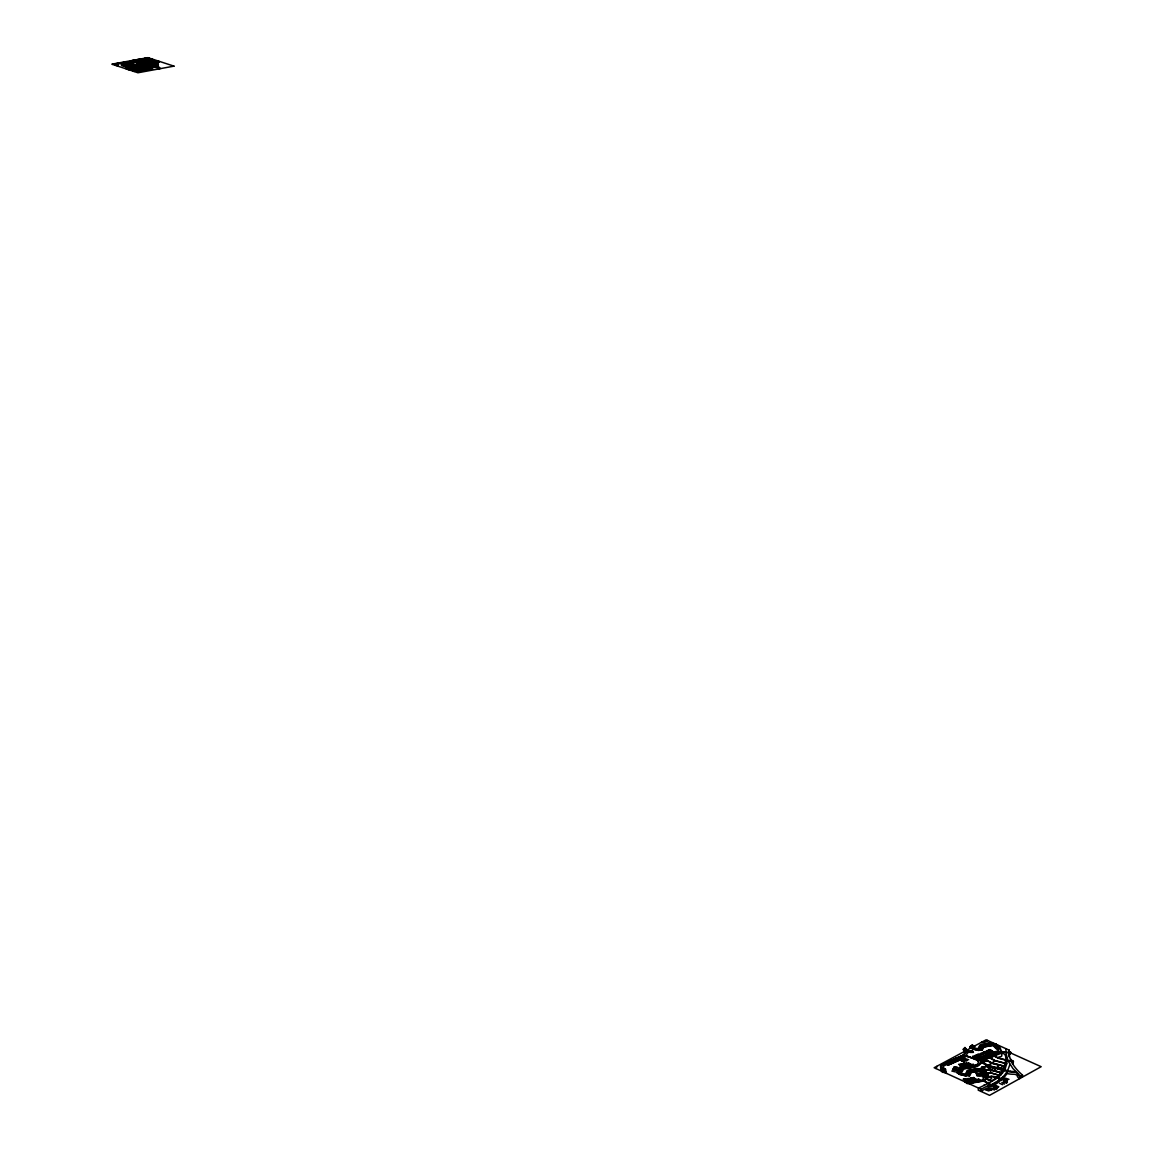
<?xml version="1.0" encoding="UTF-8"?>
<svg xmlns="http://www.w3.org/2000/svg" width="1153" height="1153" viewBox="0 0 1153 1153"><rect width="100%" height="100%" fill="white"/><g stroke="black" fill="none" stroke-linecap="round" stroke-linejoin="round"><path stroke-width="1.5" d="M127.796 69.425L135.622 69.18A6.241 1.585 4.4 0 0 139.484 68.041C139.441 63.329 130.318 66.297 128.113 66.845L126.037 66.456L128.473 65.26M139.859 68.07C141.502 65.937 136.76 65.851 139.672 65.332M140.435 68.113L140.45 66.586A5.102 1.297 4.4 0 0 139.974 65.952L139.326 65.519M137.697 67.941L137.726 66.096L136.587 66.009M1007.001 1060.486L1006.728 1063.743M134.526 67.537L134.555 66.759L136.573 66.917L136.558 67.696L134.541 67.407M992.747 1084.699L988.755 1085.967L989.562 1085.838M967.194 1053.02L966.473 1055.471M1011.138 1053.265L1010.475 1052.098M1013.127 1062.749L1013.473 1061.567L1012.665 1063.844M973.06 1047.832L973.954 1046.347L986.161 1039.804L1009.178 1050.138C1008.241 1060.27 1015.389 1068.917 1022.567 1075.158L1022.25 1077.205M1013.112 1061.827L1012.55 1062.936M943.255 1067.087L943.24 1067.664M970.898 1082.653L969.37 1081.226L970.264 1081.557M940.502 1066.611L941.453 1071.079L940.56 1067.736M958.402 1073.789L958.345 1072.953L958.676 1074.034M978.292 1058.757L980.454 1059.938M994.376 1070.661L995.587 1067.981L1003.038 1070.315A90.467 40.917 9.6 0 1 996.61 1077.464A93.508 42.272 9.5 0 0 999.017 1075.331L990.326 1072.708L986.492 1073.486L987.862 1077.133A13.202 6.01 10.1 0 1 987.271 1079.568L991.349 1081.038A90.467 40.917 9.6 0 0 996.293 1077.724L1001.597 1072.189M981.102 1063.383L980.554 1060.659L998.873 1053.41L1001.121 1050.931M991.076 1053.828L991.205 1053.784M995.673 1053.943L993.526 1052.703L995.529 1051.853L994.88 1052.3M992.747 1084.598L993.093 1083.806M968.707 1067.347L967.67 1065.718M1004.825 1066.496C1005.704 1062.619 1008.082 1051.767 1000.573 1053.309A13.014 5.837 10.1 0 1 999.075 1054.087L981.722 1060.976L985.354 1059.766M977.052 1064.478L978.349 1062.893L978.191 1059.693M984.071 1076.83L983.682 1078.545M1001.107 1050.945C999.737 1041.447 986.247 1042.096 979.935 1045.122L977.859 1048.826L973.867 1047.818L975.034 1045.771M977.73 1060.284C976.807 1060.904 964.023 1052.992 963.793 1057.56M982.025 1049.014L980.828 1046.895L978.638 1049.244L980.828 1046.895M971.028 1065.113L971.921 1066.756M969.543 1081.255L969.702 1081.154M977.283 1070.575L976.995 1069.508L975.467 1069.782C976.014 1072.16 974.804 1068.99 976.879 1069.624L976.764 1070.258C980.136 1069.71 975.87 1071.872 975.568 1069.883L976.879 1069.624M950.086 1062.735L951.542 1062.691L951.023 1061.639L949.827 1062.85L950.821 1062.417M957.35 1059.794L957.206 1059.059M974.098 1071.497L973.766 1070.085L972.123 1071.195L973.651 1070.215M973.103 1081.053L974.544 1080.361M985.541 1044.949L985.613 1045.67L986.925 1044.647M943.961 1069.653L943.99 1068.86L944.912 1070.604L944.566 1069.162M944.494 1070.733L944.653 1071.31M944.566 1071.915L944.552 1070.921M963.202 1056.292L961.933 1057.618L963.202 1056.292L963.634 1057.301M981.289 1057.906L982.86 1056.84M960.579 1058.123L960.132 1058.901M962.034 1057.474L962.611 1056.652M963.086 1056.451L962.524 1057.272M965.522 1048.524C967.309 1050.397 960.824 1048.509 964.067 1050.34M965.637 1049.504L965.609 1048.697L965.724 1049.691M966.733 1050.268L967.18 1051.81M964.96 1051.867L967.598 1051.911L966.891 1051.132M968.376 1073.847L968.837 1075.144L966.142 1074.466M968.275 1074.452L968.65 1073.486M972.282 1047.14L972.786 1045.713L972.238 1047.299L972.815 1045.872L973.291 1046.593M969.471 1071.858L969.111 1072.967L969.529 1071.685L970.048 1072.578M980.684 1049.244L980.958 1048.308M981.016 1049.071L981.217 1047.933L980.872 1048.913M981.852 1046.708L981.765 1046.866M991.479 1053.611L992.387 1053.208M994.174 1053.035L993.612 1052.833M988.64 1065.776L1003.427 1069.638L1005.848 1060.198A90.467 40.917 9.6 0 1 1005.603 1063.441L1005.43 1064.32M944.019 1069.854L944.048 1069.047M944.062 1070.042L943.947 1068.485L945.417 1072.492L945.071 1071.036L942.39 1071.051L943.918 1069.494C949.193 1072.823 936.265 1069.206 945.258 1071.065L941.972 1070.488M944.61 1071.123L944.451 1070.517M952.508 1061.639L953.459 1060.573L953.978 1061.625L951.816 1060.63M976.231 1080.375L977.816 1080.26M994.607 1044.993L988.597 1044.949M941.569 1068.831C952.436 1068.932 937.086 1070.791 943.413 1067.62L944.725 1070.157L943.976 1068.6L943.903 1069.465M952.292 1061.769L953.401 1061.322M955.059 1059.982L955.26 1061.149L954.814 1060.083L955.895 1059.492L956.341 1060.501M955.707 1060.27L954.814 1060.068L955.188 1061.019M958.72 1059.405L958.33 1058.425L957.249 1059.016L957.711 1059.982M957.984 1058.685L957.739 1059.924L957.192 1058.93L958.244 1058.555M959.599 1058.555L960.766 1057.359L960.91 1058.223M959.296 1068.99L960.29 1069.134L960.838 1067.62L960.708 1068.456M965.623 1048.826L966.834 1051.896L965.825 1049.071M973.218 1070.906L972.368 1070.964M972.123 1071.195L973.636 1070.229M975.784 1070.431L976.548 1069.71M990.542 1045.281L990.211 1043.969L988.784 1045.108M942.16 1070.402L943.774 1068.946L943.413 1067.62M945.676 1072.621L942.491 1072.247M943.226 1067.764L943.428 1066.539M944.278 1070.834L942.664 1072.276L941.396 1066.064L948.501 1061.769L949.366 1063.743L947.636 1064.507L946.772 1062.533L948.501 1061.769M943.601 1069.105L943.298 1067.966M944.062 1070.2L943.947 1068.644M948.184 1065.055L964.816 1057.733L948.17 1065.156L945.157 1063.513L947.161 1062.619M944.739 1069.292L945.791 1073.068M944.725 1070.806L944.566 1072.088L944.336 1071.195M945.374 1072.146L942.621 1071.944M946.743 1064.435L943.976 1065.905M946.555 1073.429L945.431 1069.249M947.636 1064.882L964.268 1057.56M947.925 1064.378L945.777 1063.282M947.968 1064.219L947.982 1063.095M948.458 1063.556L948.573 1062.72L947.305 1064.06L948.602 1062.879L947.478 1063.297L947.867 1064.248L947.449 1063.383M954.972 1061.279L956.687 1060.529L955.823 1058.555L954.107 1059.304L954.987 1061.553L952.075 1060.342L950.043 1061.351L959.382 1057.142L961.861 1058.526L959.382 1057.142M950.36 1061.38L953.387 1059.621L954.252 1061.596L952.522 1062.36L950.389 1061.264L953.387 1059.621M950.375 1063.311L948.227 1062.216M952.09 1060.63L954.569 1061.625M952.464 1061.942L952.623 1061.048M952.81 1062.23L950.663 1061.135M958.849 1071.699L957.509 1072.636L958.979 1070.906L958.474 1071.8M968.39 1074.927L968.88 1073.847M973.608 1046.924L972.426 1044.805L970.221 1047.14L972.426 1044.805M981.924 1047.472L982.659 1047.169M951.816 1071.022L955.405 1071.915M953.344 1061.409L953.459 1060.573M952.594 1069.667L956.183 1070.46M953.473 1068.125L957.048 1069.018M957.408 1060.212L959.123 1059.448L958.258 1057.474L956.543 1058.238C960.348 1062.576 951.441 1058.569 956.947 1058.209L959.44 1059.477M954.021 1067.159L957.826 1067.577L954.252 1066.669M955.246 1059.232L956.543 1058.238M955.779 1060.328L955.895 1059.492M956.673 1060.645L954.252 1059.564M956.947 1058.209L958.258 1057.474M957.004 1060.544L954.511 1059.276L952.508 1060.155L955.001 1061.437M957.192 1058.93L957.062 1059.766L958.186 1059.218M957.35 1058.137L959.858 1059.405L958.979 1057.157L960.694 1056.407L961.559 1058.382L959.844 1059.131L957.682 1058.166M958.215 1059.261L958.33 1058.425M957.221 1072.78L960.377 1073.342M959.109 1059.578L956.687 1058.483M957.437 1072.276L960.319 1072.996M958.59 1064.363L961.415 1066.021L959.354 1064.219M959.786 1057.07L961.804 1056.062L964.802 1057.834M963.13 1055.341L960.103 1057.099L963.13 1055.341L963.778 1057.632M958.172 1071.468L959.743 1070.258L960.853 1072.146M958.374 1070.618L961.256 1071.353M958.417 1072.521L958.82 1071.627M960.766 1057.359L959.498 1058.685L959.627 1057.863L960.06 1058.872M961.588 1066.972L959.368 1069.35L961.588 1066.972L962.697 1068.86M959.858 1069.451L958.734 1070.604M959.93 1068.255L963 1068.701M960.492 1064.017L963.303 1065.675L961.256 1063.888M960.982 1060.443L964.398 1061.754L961.559 1060.183M961.271 1058.512L959.123 1057.416M959.786 1070.099L959.916 1069.263L959.483 1070.56M960.276 1069.235L960.78 1067.721L960.42 1068.442M960.651 1066.15L961.429 1065.92M965.58 1075.835L959.57 1074.351L965.883 1075.864M963.375 1049.028L964.931 1047.515L966.07 1049.071M961.415 1056.09L962.279 1058.339L959.8 1056.941M962.395 1059.91L965.839 1061.019M960.132 1056.97L962.553 1057.935L962.049 1056.782M963.749 1055.326C968.261 1052.516 961.17 1051.637 966.603 1050.686L967.698 1052.257L965.508 1048.336L965.839 1050.037L966.041 1048.956M960.766 1072.218L958.186 1070.906L961.314 1071.699L957.999 1071.324M962.38 1063.686L965.205 1065.343L963.144 1063.542M961.775 1070.503L960.608 1068.139M962.553 1065.819L963.317 1065.574M963.836 1059.175L967.252 1060.486L964.412 1058.93M963.202 1066.77L965.018 1068.255L964.542 1065.92L965.911 1066.035M963.822 1061.999L961.112 1060.457M965.724 1049.691L965.767 1048.769M964.542 1065.92L963.533 1066.842L966.819 1065.516L967.367 1067.707M965.911 1049.936L964.384 1050.772L967.151 1050.931M963.922 1066.64L965.897 1066.741M964.283 1063.34L967.108 1064.896L966.358 1065.041M966.401 1049.316L967.958 1052.473M965.248 1058.656L968.707 1059.751M965.738 1056.047L977.975 1059.866L966.142 1055.716M964.441 1065.473L965.22 1065.242M964.917 1066.237L965.147 1066.784M967.136 1051.032L964.081 1050.772M966.171 1063.008L968.981 1064.666M963.937 1079.107L963.159 1079.237L965.969 1080.736L963.951 1079.006M966.69 1060.746L963.966 1059.189M989.101 1085.348L987.199 1086.14A80.696 37.112 10.7 0 0 981.232 1089.311L934.161 1067.736L967.338 1049.907L968.621 1052.487L967.338 1049.907L973.55 1046.564L972.887 1047.803M964.672 1081.73L977.585 1079.943M972.57 1050.887L969.342 1051.233M969.673 1051.983L973.218 1051.94M981.088 1081.197L967.122 1083.517L965.349 1082.004L968.088 1081.298L966.07 1081.759L966.978 1082.105M968.707 1075.461L969.385 1074.164L968.246 1072.391L966.027 1074.783L966.69 1073.054L969.644 1074.25L966.502 1073.457M967.223 1066.006L969.111 1066.165L969.241 1065.329M967.684 1067.779L965.047 1068.125M968.232 1064.795L968.996 1064.565M969.904 1052.43L973.449 1052.386M965.681 1082.076L968.996 1080.779L969.543 1082.869L967.655 1081.528M968.679 1065.689L970.581 1067.116L970.033 1064.94L967.756 1065.343L968.246 1067.664L966.445 1066.064M968.707 1066.136L968.794 1065.531M967.367 1075.749L966.445 1075.965M968.261 1067.548L970.898 1067.188L969.096 1066.035M966.632 1082.148L968.203 1081.183L969.154 1082.941M972.57 1047.284L971.402 1048.394M967.108 1080.649L965.119 1078.819L967.771 1080.39M968.563 1073.486L968.102 1074.783L968.606 1073.328M969.644 1065.603L971.475 1067.087L970.985 1064.767L973.247 1064.363L973.795 1066.539L972.238 1065.271M967.122 1083.517L966.675 1081.168M970.12 1064.464L968.059 1062.662L970.884 1064.32M969.673 1073.371L969.529 1071.685L968.967 1073.299L969.759 1073.486L969.197 1072.362M972.512 1048.985L978.349 1050.412L971.993 1048.711M972.988 1046.52L972.815 1045.843M968.866 1075.706L970.812 1072.131L979.877 1070.604M972.613 1050.945L969.327 1051.334M973.002 1047.486L970.35 1046.823M966.589 1073.688L969.385 1074.164M969.558 1071.8L969.082 1073.155M968.981 1078.185L971.648 1079.756M970.941 1065.026L970.466 1065.458M973.809 1046.506L970.711 1045.742L969.947 1047.183L982.111 1050.325L980.338 1049.879M971.388 1080.75L969.961 1080.62C972.584 1085.477 965.292 1079.626 971.388 1080.75L971.359 1081.341M971.907 1064.81L959.656 1067.116L956.558 1072.506L969.558 1075.778M970.293 1070.416L972.123 1071.901L971.633 1069.566L970.61 1070.488L973.766 1070.085L973.636 1070.921M968.664 1081.341C973.118 1084.469 967.165 1081.716 969.961 1080.62M969.053 1080.332L969.832 1080.202L967.05 1078.502L969.846 1080.102M970.192 1072.722L969.169 1070.748L966.949 1073.126L969.169 1070.748M989.663 1044.762L991.782 1044.647M972.887 1056.364L976.26 1057.517M969.86 1082.955L968.088 1081.428M973.708 1079.453L970.898 1077.969L973.708 1079.453L971.662 1077.796M972.945 1065.66L976.476 1064.781M974.386 1055.773L977.744 1057.027L974.991 1055.427M971.95 1080.909L974.53 1080.808M972.325 1065.012L974.126 1066.611L972.253 1065.156L973.247 1064.363M979.257 1056.335L976.49 1054.851M972.844 1077.637L975.654 1079.136L972.844 1077.637L974.876 1079.266M973.838 1069.912L974.861 1068.99L975.352 1071.324L973.521 1069.84L975.409 1071.18L978.018 1070.719L975.352 1070.618M972.93 1079.684L970.912 1077.853M975.063 1065.271L975.813 1065.055M974.458 1071.353L973.91 1069.162M974.775 1071.425L972.138 1071.786M977.398 1054.491L980.742 1055.845L977.975 1054.361M978.364 1049.273L980.54 1045.382C982.817 1042.298 986.954 1049.057 984.921 1044.013L987.17 1043.609L987.717 1045.771L986.175 1044.402L987.17 1043.609M975.553 1070.676L975.467 1069.782M980.612 1058.065L981.88 1057.07L982.702 1059.333L980.309 1057.906L978.075 1058.944L979.329 1058.079L980.165 1060.342L977.225 1058.742L994.535 1051.94L997.489 1053.395M979.099 1047.962L982.356 1048.452M985.743 1076.297L983.019 1076.153L983.884 1075.461L982.889 1076.7L980.468 1070.287L980.828 1071.353C988.251 1071.872 978.421 1067.736 976.187 1069.235M977.73 1059.131L995.443 1051.983L994.217 1053.15L994.333 1052.329M979.589 1050.369L980.309 1049.85M981.102 1046.42L979.531 1047.63L981.736 1045.295L982.846 1047.039L982.183 1048.293L981.102 1046.42L981.736 1045.295M976 1073.068L979.546 1073.299M977.888 1061.091L978.176 1061.481M978.883 1053.9L982.241 1055.154M976.951 1079.857L977.946 1079.684L971.359 1081.01L973.132 1082.523L971.388 1080.88L972.296 1080.231L972.829 1082.321L970.509 1082.71M976.159 1073.616L979.791 1073.702M978.378 1058.829L979.964 1058.108M978.638 1056.667L975.899 1055.081M976.865 1070.344L977.009 1069.681M976.591 1074.726L980.223 1074.812L976.533 1074.236M979.113 1058.324L978.983 1059.146L980.18 1058.685M980.771 1048.567L980.641 1049.403L981.044 1048.596M976.836 1075.403L980.482 1075.49M982.27 1059.391C980.497 1057.315 977.686 1059.737 981.131 1057.373L981.938 1059.477L979.589 1058.252L979.099 1059.016M976.389 1080.505L977.485 1081.557M977.009 1075.85L980.641 1076.037M977.686 1070.777L977.139 1068.586L967.367 1070.546L965.234 1074.365L961.198 1073.328L963.721 1068.86L977.456 1066.309L981.102 1063.369M983.74 1054.577L980.511 1053.338M981.059 1048.639L981.189 1047.818L981.275 1049.446M976.447 1081.86L974.674 1080.347L975.582 1079.698L976.13 1081.773L973.795 1082.163L972.282 1080.865L975.582 1079.698M981.434 1049.489L983.35 1046.665L992.704 1045.007M982.587 1047.083L982.082 1046.218L982.241 1047.861M977.095 1081.615L979.401 1081.355L978.868 1079.15L976.548 1079.539L977.009 1081.889L975.251 1080.246M977.557 1079.698L979.733 1081.312M982.37 1048.322L979.113 1047.832M982.313 1047.991L979.661 1047.328M981.866 1052.732L985.224 1053.986M983.12 1047.01L981.996 1046.852L982.846 1047.039M978.407 1070.229L981.707 1071.036M981.534 1058.151L982.673 1057.604M984.201 1058.468L981.88 1057.921L982.241 1057.2M980.021 1070.964L971.417 1072.521L969.543 1075.879M983.913 1044.921L984.921 1044.013M981.967 1057.315L981.635 1058.007L982.788 1056.955M983.956 1046.938L993.021 1045.339L983.956 1046.938L982.111 1050.325M983.365 1052.141L986.709 1053.496L983.956 1051.911M980.828 1071.353L984.013 1071.411M983.149 1057.056L985.238 1058.05L987.04 1057.344L986.219 1055.37M979.92 1080.332C982.5 1079.77 975.928 1081.053 979.935 1080.231M981.217 1071.468L982.702 1069.883L986.089 1076.758L982.212 1076.657L979.459 1070.186M981.304 1072.348L984.273 1072.506M987.112 1045.411L987.026 1044.532L985.411 1045.612L987.357 1045.901M981.462 1072.679C985.484 1071.411 985.685 1077.378 983.437 1071.771L981.866 1073.14L982.356 1074.596L982.875 1072.564C981.03 1074.495 984.129 1072.694 982.932 1073.746M981.592 1073.011L982.543 1073.184M983.84 1071.382C986.089 1073.645 980.771 1073.443 981.131 1071.252M984.057 1057.027L984.417 1056.076L985.253 1058.324L982.846 1056.897M984.849 1051.565L987.602 1053.15M981.88 1071.123L982.27 1072.232M982.125 1071.656L982.14 1070.676M982.025 1074.236L983.206 1073.457M987.804 1057.215L984.748 1056.292L987.357 1057.387M981.952 1079.784L983.379 1078.79M982.313 1075.028L985.484 1075.201M985.397 1055.845L984.95 1056.71L985.325 1055.961M984.172 1073.674L985.815 1076.643L984.172 1073.674L982.572 1075.158L985.397 1075.403M982.875 1072.564L982.803 1073.875M986.91 1045.353L988.107 1043.451L990.341 1043.047L990.888 1045.209M982.687 1075.259L983.595 1074.466L983.812 1076.023M982.774 1074.178L982.947 1072.939M985.714 1055.932L987.472 1055.081L989.894 1056.379M986.334 1051.075L989.678 1052.329L986.939 1050.743M981.232 1089.311L980.915 1091.372A80.681 37.141 10.7 0 1 986.882 1088.216L990.744 1086.674M983.595 1074.466L983.74 1075.835M983.682 1074.827L983.206 1076.052M983.826 1076.196L983.941 1075.36M987.213 1055.254L988.755 1054.375L989.577 1056.35L987.227 1055.817M988.424 1050.167L991.176 1051.752L988.438 1050.224M988.107 1043.451L988.582 1045.742L986.219 1044.387M988.712 1044.229L988.582 1045.05L990.225 1044.128L988.712 1044.229L989 1045.267M986.507 1073.371L984.806 1070.085A9.354 4.252 10.1 0 0 984.258 1069.58C976.115 1061.423 991.854 1075.994 987.761 1076.758M985.368 1070.791L989.26 1069.537L1001.352 1072.737M987.487 1055.716L987.876 1054.966L985.93 1055.687M989.332 1043.969L991.191 1045.382L988.611 1045.627M987.804 1055.672L987.934 1054.851M985.714 1071.497L985.195 1070.243M984.965 1056.234L986.968 1055.067L987.79 1057.33L985.368 1056.018M989.303 1049.907L992.661 1051.161L989.908 1049.576M990.081 1044.791L990.341 1044.546M986.089 1076.758L982.932 1076.47M990.73 1054.606L989.75 1054.246L992.863 1055.326L992.027 1053.078L989.865 1054.318L992.416 1055.514M987.833 1050.397L990.586 1051.882M990.47 1053.842L991.811 1055.471M990.326 1056.335L989.505 1054.073L988.251 1054.937L990.297 1056.177L987.919 1054.909M992.07 1044.532L996.163 1048.74L999.622 1048.322L1000.473 1050.282L999.824 1052.055L980.108 1060.356C982.226 1067.433 968.217 1068.399 963.115 1068.586L960.363 1073.472L959.109 1069.71L960.665 1068.615M985.426 1089.859L989.029 1090.983M989.231 1069.782L987.862 1066.078L981.924 1067.087L980.468 1068.961L967.367 1070.546M996.567 1045.209L992.978 1044.604L996.783 1048.581L999.622 1048.322L994.708 1044.085M986.896 1089.282L990.513 1090.291M992.084 1055.471L991.292 1053.366M993.612 1045.137L996.336 1045.122M958.561 1072.204L958.748 1071.411L957.754 1072.175M960.319 1069.076L960.507 1068.298L958.46 1070.863M1001.453 1072.607L989.173 1069.307L984.806 1070.085M987.559 1086.011L988.265 1085.91M987.429 1088.893L990.485 1090.392M990.6 1067.289L989.505 1068.154M992.848 1053.568L995.414 1054.217L992.964 1053.035M990.874 1067.174L988.582 1066.15M994.261 1045.108L994.967 1044.546L995.659 1046.232L994.967 1044.546M990.413 1072.953C979.69 1074.063 995.313 1075.072 989.26 1069.537M995.716 1045.555L994.996 1044.704L995.716 1045.454L994.953 1046.29L997.388 1046.074M994.535 1051.94L997.143 1053.482L996.351 1051.377L977.211 1058.843M989.807 1085.607L990.586 1085.737M994.621 1054.476L993.814 1052.372L992.358 1053.294M995.37 1052.559L996.351 1051.377M996.769 1048.697L998.339 1046.809L997.1 1045.526L995.673 1047.054L998.109 1046.823M995.875 1047.27L998.311 1047.039M995.471 1051.954L994.563 1052.92M990.6 1085.636L992.791 1085.521M996.711 1046.376L997.403 1048.063L996.711 1046.376L995.976 1047.155M996.841 1047.342L996.754 1046.564L996.797 1048.019L996.754 1046.564L997.46 1047.284L996.696 1048.12L999.132 1047.904M1005.589 1063.513L994.938 1060.746L989.433 1057.777C970.567 1060.313 991.782 1066.972 996.999 1067.577L1001.467 1068.255L1002.735 1065.905M996.206 1052.559L998.296 1050.787L997.792 1048.495M997.014 1047.529L997.287 1047.111M991.133 1088.591L994.232 1089.902M997.878 1046.506L995.039 1046.765L996.596 1044.978L995.356 1043.696L993.929 1045.223L995.154 1046.506L997.59 1046.29L996.596 1044.978M991.666 1088.201L994.751 1089.614M991.566 1090.104L988.496 1088.591L991.969 1089.7M997.561 1051.781L998.123 1051.147M992.964 1085.405L993.223 1084.757M995.284 1068.745L995.587 1067.981M993.093 1085.348L993.281 1084.396M989.101 1085.362C993.929 1084.224 997.821 1080.952 1002.519 1077.32M993.036 1088.158L996.639 1089.282L993.569 1087.769M999.32 1048.236L997.1 1045.526M993.857 1087.221L997.46 1088.346L994.39 1086.832M996.999 1067.577L998.786 1067.101L998.282 1066.482M997.316 1067.779L1001.409 1068.615M994.967 1085.895L998.037 1087.308L994.981 1085.795M997.576 1067.649L998.786 1064.882M995.731 1085.477L998.829 1086.775M998.599 1080.635L1000.357 1079.756M998.858 1080.419L999.478 1080.073M1001.438 1068.283L1001.208 1068.687M999.521 1083.287L1002.591 1084.699M999.853 1080.246L1003.283 1078.199A94.834 42.935 9.6 0 0 1006.958 1073.457L1007.261 1071.411L988.366 1066.482L984.302 1067.029M1001.813 1079.496L1002.577 1079.482M1002.534 1077.19L1002.476 1078.819M1010.504 1071.296L1003.427 1069.624L1004.796 1066.453L991.71 1063.037L984.806 1059.492M1001.827 1082.422L1004.378 1084.108M1002.159 1079.684L1002.98 1076.816M1002.49 1078.833L997.821 1082.768A82.468 37.372 9.7 0 1 993.944 1085.16L990.773 1086.659M1002.793 1078.531L1003.283 1076.455L1002.865 1077.089M1003.312 1081.903L1006.396 1083.2M1003.672 1080.001L1007.275 1081.01M1003.816 1081.355L1007.405 1082.465L1004.349 1080.966M1004.191 1079.712L1007.261 1081.11M1009.178 1050.138L1008.861 1052.17L1041.159 1066.698L989.577 1095.35L978.22 1090.147L978.537 1088.086L988.15 1083.431M1009.48 1051.709L1009.149 1050.686M1005.416 1078.199L1008.99 1079.309M1009.12 1051.046L1010.273 1052.415M1009.884 1051.983L1010.331 1052.084M1010.662 1052.242L1009.206 1054.577M1010.1 1052.285L1010.489 1053.539M1009.682 1054.462C1010.143 1054.015 1010.014 1054.764 1009.495 1054.159M1009.725 1054.058L1010.619 1052.689M1007.218 1080.318L1004.162 1078.819L1007.736 1080.03M1010.95 1059.578L1010.374 1059.045L1011.267 1059.982M960.708 1058.108L961.155 1058.339M982.342 1072.232L982.37 1071.44M1011.801 1060.731L1011.109 1059.722M1012.147 1060.947L1011.657 1060.155M1012.824 1061.423L1012.68 1060.947M1012.464 1063.253L1012.882 1062.403M1013.141 1062.634L1012.925 1062.98M1002.274 1077.565L1002.245 1078.314L1007.275 1071.411A10.982 4.958 10.3 0 0 1013.919 1072.218A2.637 1.196 10.3 0 1 1017.551 1073.717A7.264 3.286 10.4 0 0 1020.001 1076.571L1019.684 1078.631A7.264 3.286 10.4 0 1 1017.234 1075.778A2.637 1.196 10.3 0 0 1013.602 1074.265A10.982 4.958 10.3 0 1 1006.958 1073.457M1020.304 1078.286L1020.621 1076.239L1012.925 1068.528L1007.981 1060.746M948.732 1063.585L948.588 1062.85M1006.108 1048.754L1005.877 1051.839M982.226 1071.051L982.197 1071.858M990.023 1054.707L990.398 1053.957M991.782 1054.015L992.647 1053.107M994.909 1045.339L995.716 1045.468L994.967 1046.131M995.356 1045.094L995.615 1046.059M982.875 1072.751L982.125 1073.27M155.713 63.213L155.713 63.213A48.296 12.236 4.6 0 1 157.356 60.72M1009.913 1064.349L1007.65 1070.748M1006.728 1063.729L1005.286 1068.427M989.822 1069.465L990.499 1066.655M140.133 69.252L142.684 68.128L147.541 68.978M117.303 65.966L117.563 64.856M117.664 66.081L117.937 64.885L115.79 64.698M115.257 65.303L115.487 64.337A6.601 1.672 4.3 0 1 117.808 63.329L131.283 61.368A3.545 0.894 4.4 0 0 132.509 60.705L132.451 60.446M115.617 65.418L115.862 64.366A6.226 1.585 4.3 0 1 118.053 63.415L131.528 61.455A3.92 0.994 4.4 0 0 132.883 60.734L132.797 60.388M993.295 1084.31L993.18 1085.189M1002.793 1077.233L1002.548 1079.612M940.589 1066.266L942.635 1064.118L963.504 1054.909M155.482 62.305L154.646 63.847M1005.286 1068.413L1004.537 1069.926M1003.427 1069.638L1004.177 1068.139A90.467 40.917 9.6 0 0 1005.041 1065.819M981.679 1047.025L982.082 1046.218M981.289 1049.907L981.938 1048.653M957.235 1072.679L960.276 1067.289L965.883 1066.165M958.979 1070.906L958.244 1071.483M960.19 1073.313L960.867 1072.031M961.789 1070.388L961.126 1071.67L960.017 1069.768M962.726 1068.745L962.049 1070.027L960.939 1068.125M1004.148 1070.589L1002.418 1073.112M1003.096 1069.941L1001.208 1072.924A91.404 41.335 9.6 0 1 999.204 1075.158L990.297 1072.823M981.679 1061.005L982.486 1062.691M1001.568 1072.463L1001.827 1072.117A98.884 44.708 9.5 0 0 1003.038 1070.315M1002.418 1073.097L1000.847 1074.913M148.665 62.291L150.87 63.112L154.459 61.974M1000.847 1074.899L997.749 1077.767M986.031 1066.352L986.608 1065.185L981.117 1062.389M988.914 1065.473L991.71 1063.037L988.496 1065.314M981.65 1072.578L983.221 1071.223L982.702 1069.883M982.385 1074.481L983.956 1073.112M984.691 1075.014L983.105 1076.369L982.601 1075.028M968.016 1081.572L968.996 1080.779M970.999 1081.038L972.44 1082.393M976.548 1079.539L975.582 1080.318L977.513 1080.001M977.903 1079.943L978.868 1079.15M966.589 1081.543L967.598 1083.2M989.36 1043.84L990.341 1043.047M966.762 1066.136L967.756 1065.343M968.736 1065.732L970.033 1064.94M970.985 1064.767L969.99 1065.559L971.532 1066.957M976.13 1069.379L977.139 1068.586M997.431 1078.012L988.784 1083.2M994.953 1060.616L991.681 1063.282L998.21 1064.983M998.498 1080.577L999.32 1080.116M957.523 1072.506L959.08 1071.411M966.69 1073.486L968.246 1072.391M981.664 1057.315L981.059 1057.777L983.005 1058.944M982.486 1057.431L983.682 1056.364L984.503 1058.353L982.702 1059.059L980.626 1057.935M946.772 1062.533L945.489 1063.412L947.204 1062.778M949.222 1061.452L947.939 1062.331L950.951 1060.702L951.801 1062.677L950.086 1063.426L947.939 1062.331L950.101 1063.715L949.222 1061.452L950.951 1060.702M954.107 1059.304L952.81 1060.313L955.823 1058.555M958.979 1057.157L957.696 1058.05L963.749 1055.312M959.411 1057.287L960.694 1056.407M149.948 59.149L152.628 60.417A5.102 1.283 4.4 0 1 150.798 61.527L138.36 63.429A5.059 1.283 4.4 0 1 135.276 64.582L127.334 64.885L124.351 66.427L128.632 67.292L137.351 66.153L137.322 67.912L139.47 68.07M985.008 1080.361C988.15 1074.423 994.405 1076.066 1000.934 1078.603M963.504 1054.909L964.571 1053.093M993.814 1083.445L995.471 1082.408M1020.001 1076.571L1022.567 1075.144M985.008 1080.347L983.509 1081.038M139.527 63.372L151.735 61.902A6.615 1.672 4.4 0 0 154.098 60.432L150.049 58.76M139.037 59.61L140.176 59.048M125.533 66.47L128.185 65.173L135.867 64.972A6.587 1.672 4.4 0 0 139.888 63.905L142.395 64.842M141.098 59.985L143.145 58.99L149.789 58.846M141.286 60.129L143.433 59.091M128.3 66.989L130.462 65.923M142.886 60.432L144.759 59.524M129.914 67.292L137.351 66.254M121.44 65.418L123.068 65.865M122.492 64.914L124.12 65.361M123.544 64.395L125.173 64.842M123.919 66.153L126.859 64.727M138.533 59.61L139.412 59.192M149.472 65.087L150.697 64.813M143.058 65.635L144.428 65.505M158.206 64.683L158.22 64.352A7.523 1.902 4.5 0 1 157.413 63.718A3.863 0.98 4.5 0 0 158.047 64.28L158.437 64.727A6.875 1.744 4.5 0 0 157.586 65.029M996.451 1067.822L998.224 1066.698M990.975 1066.784L990.225 1067.462L993.583 1068.341M983.84 1085.218L984.676 1084.843M949.625 1061.423L947.622 1062.302L949.668 1061.582M962.265 1058.065L963.98 1057.315M145.451 63.458L147.036 63.372M992.546 1053.366L990.758 1054.058L992.848 1055.053L994.635 1054.361M995.068 1052.372L993.295 1053.064L994.563 1052.084L995.385 1054.058L997.172 1053.352M980.151 1060.068L981.952 1059.348M987.79 1057.056L989.577 1056.35M990.326 1056.062L992.113 1055.355M990.081 1084.959L983.668 1080.966M994.03 1056.076L989.721 1057.661L995.14 1060.573L1005.618 1063.311M981.952 1081.038L985.628 1079.078L986.06 1076.643M142.021 70.174L140.046 70.664A4.151 1.052 4.4 0 0 138.72 70.607M983.509 1081.024L968.823 1083.633M982.558 1067.332L980.468 1068.946M982.125 1061.942L986.709 1060.457M148.78 68.618L147.469 69.339A6.255 1.6 4.4 0 0 145.48 69.483M982.543 1062.317L987.4 1060.818M976.404 1066.179L977.312 1065.905M982.774 1080.808L981.088 1081.211M972.973 1069.811L967.972 1070.834L965.738 1074.827L968.895 1075.49M970.134 1064.363L970.898 1064.219M966.43 1066.179L971.893 1065.113M966.747 1066.251L969.024 1065.848M971.489 1066.972L974.141 1066.496M983.941 1044.805L985.801 1044.474M987.372 1045.612L985.858 1045.987L984.316 1044.733M985.426 1046.189L988.049 1045.713L986.233 1044.272M150.193 63.011C144.5 62.781 155.77 63.977 151.202 64.323M1000.328 1079.871L1000.703 1079.813M987.876 1070.027L985.008 1070.027M986.867 1077.306L991.594 1076.484L1000.617 1078.848M141.012 70.65L141.704 70.535A4.353 1.11 4.4 0 1 142.669 70.059M965.292 1082.018L968.65 1081.456M968.996 1081.413L970.927 1081.096M967.208 1083.258L969.543 1082.869M982.039 1042.009L983.552 1041.764A11.789 5.261 9.9 0 0 987.516 1040.41M981.217 1042.456L984.1 1041.981A11.789 5.261 9.9 0 0 987.934 1040.597M150.957 64.265L152.138 64.092M149.227 65.044L150.409 64.856M147.44 65.836L149.025 65.591L147.685 65.88M144.24 66.47C139.844 66.73 149.241 67.148 145.393 67.58M144.154 67.422C140.147 67.58 147.454 67.984 143.923 68.272M146.618 66.86L147.901 66.658L143.102 65.75M145.148 67.537L146.128 67.393M143.678 68.214L144.658 68.07M120.2 63.689L131.356 62.075M130.145 62.622L131.067 63.17M150.207 61.397L138.475 62.781L139.801 63.3M148.737 62.464L140.45 63.905M149.025 62.435L152.081 62.046A7.12 1.802 4.4 0 0 153.075 61.873L155.468 62.233M141.17 70.708L140.032 70.722A4.641 1.182 4.4 0 0 138.201 70.679M139.455 69.944L140.104 69.872A50.256 12.683 4.3 0 0 151.202 66.816M146.1 69.339L148.651 69.065A4.05 1.023 4.5 0 1 149.313 68.459M991.407 1043.551L987.112 1044.243L988.669 1045.483M150.51 59.307C146.143 58.126 141.502 62.103 137.366 59.581M150.625 59.408L143.231 60.504L137.812 59.48M134.224 64.438L126.571 64.64L123.573 66.096L130.26 67.35M140.306 66.211L149.112 67.335M142.77 67.148L140.45 67.234L147.339 67.955M144.485 58.27L146.258 58.212A6.471 1.629 4.4 0 0 148.78 57.924M126.138 68.892L134.123 68.733M126.916 69.137L135.189 68.877A5.088 1.297 4.4 0 0 138.346 67.912L137.798 66.11M128.084 69.526L135.766 69.281A6.615 1.686 4.4 0 0 139.801 68.243L147.31 69.036M135.982 65.606L142.972 65.231L152.801 67.133A5.981 1.513 4.5 0 0 156.419 67.537L158.163 68.056A3.949 1.009 4.5 0 0 158.898 68.906M979.142 1050.34L978.349 1050.412M145.782 63.473L147.209 63.444M144.211 63.862L142.482 63.977L148.679 65.562M149.342 58.76L150.092 58.861M1010.504 1071.31L1015.707 1071.67M150.971 59.394L153.724 60.432A6.241 1.571 4.4 0 1 151.49 61.815M151.447 59.855L153.248 59.956M153.724 60.432L151.677 60.417L150.366 59.149M963.504 1049.129L966.171 1049.071M963.922 1050.325L967.007 1050.383L963.908 1050.455M968.001 1052.242L964.888 1052.314L968.635 1052.372M133.662 60.23L134.512 60.273M135.665 60.446L137.726 60.749M132.869 60.633L135.002 60.749L134.815 60.014M137.726 66.384L139.499 66.514M137.711 66.831L139.484 66.96L137.711 66.932M134.541 66.888L136.573 67.234M134.541 67.22L136.573 67.364M137.711 67.378L139.484 67.609M991.94 1043.566L994.708 1044.099M942.131 1070.056L944.869 1070.272M942.693 1072.16L945.431 1072.362M150.409 58.875L152.657 59.394M115.66 65.245L117.462 65.303M117.332 65.836L117.001 64.467A5.073 1.283 4.3 0 1 118.788 63.689L132.264 61.729A5.059 1.283 4.4 0 0 134.022 60.792L133.863 60.187M153.407 61.296L158.177 61.873M153.248 61.368L158.105 61.959M1000.963 1051.435L1009.062 1052.574M1000.833 1051.738L1009.077 1052.891M157.572 67.422L156.26 67.292A5.102 1.297 4.5 0 1 153.176 66.946L143.534 65.072M142.9 59.351L144.5 59.653M142.021 59.783L143.779 59.999M126.441 64.928L128.055 65.231M125.547 65.361L127.32 65.591M129.929 66.182L131.543 66.499M124.812 65.721L126.426 66.024M129.194 66.543L130.808 66.845M124.654 65.807L126.268 66.11M129.035 66.629L130.649 66.932M150.87 63.112L157.442 64.395M157.457 64.496L148.362 62.334M153.738 64.813L145.667 62.853M145.739 64.438L152.542 65.692M148.852 65.519L142.713 63.977M979.56 1047.515L982.212 1048.178M970.783 1046.074L973.521 1046.665M979.185 1048.178L981.924 1048.769M978.753 1048.927L981.419 1049.59M970.25 1047.01L972.901 1047.673L971.792 1045.93M978.652 1049.115L981.304 1049.778L980.194 1048.034M959.945 1068.154L962.611 1068.932M959.382 1069.22L962.178 1069.71M959.094 1069.393L962.222 1070.171L958.921 1069.681M958.95 1069.552L962.078 1070.344M967.497 1072.045L970.293 1072.521L969.644 1073.688L968.52 1071.915M958.013 1071.195L961.299 1071.814M966.517 1073.342L969.803 1073.962M132.811 61.628L138.663 63.112M132.537 61.685L138.475 63.184M993.684 1055.485L998.498 1057.964L1011.325 1061.293M1011.498 1061.668L998.181 1058.209L993.237 1055.672M1004.868 1066.251L991.926 1062.879L985.109 1059.362M997.23 1067.649L1003.47 1069.278M996.999 1067.865L1001.251 1068.788M990.931 1070.229L1001.208 1072.924M981.578 1069.249L984.258 1070.762M150.639 64.784L145.48 63.559M139.931 63.775L143.332 65.029M130.217 61.642L131.601 62.161L119.047 63.271M128.862 61.844L130.015 62.262M128.574 61.887L129.727 62.305M127.234 62.075L128.387 62.507M126.945 62.118L128.098 62.55M125.317 62.363L126.744 62.738M123.962 62.55L125.115 62.983M123.674 62.593L124.827 63.026M122.333 62.795L123.472 63.213M122.045 62.838L123.184 63.256M120.69 63.026L121.843 63.458M120.402 63.069L121.555 63.501M148.694 63.127L149.559 63.444M145.71 63.545L147.123 64.078M142.583 63.256L145.898 64.395M149.976 61.311L151.302 61.83M148.823 61.585L149.919 62.017M148.521 61.613L149.616 62.046M146.849 61.83L148.233 62.219M145.163 62.046L146.546 62.435M143.476 62.262L144.86 62.651M141.79 62.478L143.174 62.867M140.407 62.651L141.488 63.084M140.104 62.694L141.199 63.127M137.452 69.137L140.536 70.391M137.149 69.18L140.234 70.419M988.467 1065.703L981.001 1061.927M1003.96 1081.269L1006.872 1082.595M993.872 1087.12L996.956 1088.533M961.559 1056.35L963.692 1057.431M954.943 1059.088L957.437 1060.356M950.058 1061.236L952.537 1062.634L951.672 1060.385M948.472 1063.455L949.078 1063.873L948.573 1062.72M945.172 1063.383L947.665 1064.666M989.317 1049.806L992.084 1051.291M992.877 1053.683L994.347 1054.476M986.478 1050.988L989.101 1052.401M991.09 1053.727L993.151 1054.937M983.495 1052.156L986.118 1053.568M984.676 1056.249L986.737 1057.474M977.513 1054.505L980.136 1055.917M982.399 1057.085L984.806 1058.512L982.14 1057.243M972.901 1056.249L975.669 1057.748M977.758 1058.901L980.18 1060.212M984.129 1080.793L991.061 1084.613M134.065 64.337L134.93 64.899M145.826 58.025L145.984 58.14A6.471 1.629 4.4 0 0 148.593 57.866M133.979 68.632L134.786 69.209M1013.083 1061.236L1013.069 1061.812M972.339 1065.588L973.435 1066.496M966.3 1063.037L968.275 1064.637M968.606 1065.747L970.221 1067.073M965.032 1063.21L967.093 1064.997M964.412 1063.369L966.373 1064.983M972.527 1070.027L974.098 1071.296L972.584 1071.569L971.013 1070.301M962.51 1063.715L964.485 1065.314M970.639 1070.359L972.195 1071.641M965.378 1066.323L966.992 1067.649M963.937 1066.539L965.479 1067.923M963.548 1066.712L965.104 1067.981M982.37 1068.009L984.258 1069.58M977.96 1080.375L979.027 1081.298M973.622 1077.406L975.654 1079.136M974.155 1080.491L975.741 1081.845M972.685 1080.692L974.184 1082.105M971.965 1080.793L973.723 1082.436L973.262 1080.073M965.378 1081.874L967.194 1083.388M985.974 1069.854L982.731 1066.943L982.197 1067.793M1013.098 1061.12L1012.709 1061.178M150.769 59.192L152.037 60.417M985.743 1071.31L985.411 1070.56M995.673 1047.054L996.898 1048.336M984.258 1070.762L986.737 1076.7M965.911 1049.374L967.526 1051.81M995.356 1043.696L996.351 1045.007M983.221 1071.223L984.359 1072.722M983.437 1071.771L984.576 1073.284M943.774 1068.946L944.927 1070.488M967.598 1073.558L968.722 1075.331M964.931 1047.515L966.877 1051.738M963.937 1051.738L964.571 1053.107M987.617 1066.107L989.173 1069.307M962.078 1056.912L962.452 1057.777M958.359 1058.555L958.734 1059.405M951.023 1061.639L951.456 1062.662M1007.808 1060.385L1005.892 1052.43M983.451 1075.086L984.057 1076.931M985.656 1045.382L985.541 1044.791M941.252 1067.808L942.477 1072.376M1008.976 1056.854L1008.774 1054.606M1006.828 1057.964L1006.987 1059.953M155.943 65.217A52.029 13.13 4.3 0 1 153.176 66.946M152.801 67.133A52.029 13.13 4.3 0 1 141.214 70.319A43.425 11.155 4.5 0 0 133.878 71.443M113.614 63.847A6.241 1.585 4.3 0 1 112.648 64.438M139.484 63.458A6.212 1.571 4.4 0 1 135.708 64.871M159.345 68.834A48.296 12.236 4.6 0 1 155.655 64.15M160.699 68.575A46.538 11.789 4.6 0 1 158.797 61.195A9.786 2.465 4.5 0 0 159.1 61.772L158.797 62.248A14.47 3.661 4.5 0 0 157.774 62.507M155.151 64.049A50.256 12.683 4.3 0 1 151.576 66.643M132.624 71.025A45.226 11.616 4.5 0 1 139.138 69.987M154.574 63.948A49.622 12.524 4.3 0 1 151.014 66.528M150.639 66.701A49.622 12.524 4.3 0 1 141.516 69.396L139.47 68.906A7.192 1.83 4.4 0 0 140.407 68.214M158.566 61.426A3.517 0.894 4.5 0 0 158.941 61.83L158.61 62.19A4.814 1.225 4.5 0 0 157.817 62.421M936.74 1066.352A11.429 5.203 9.7 0 1 935.89 1068.528M998.368 1057.892A3.2 1.441 10.2 0 1 1000.098 1056.782A3.459 1.557 10.1 0 0 1001.712 1055.197A3.935 1.773 10.2 0 1 1002.98 1053.482M991.594 1076.484A2.32 1.052 10.2 0 0 991.249 1077.767A2.609 1.182 10.2 0 1 991.004 1079.035L989.245 1079.712A2.349 1.067 10.2 0 0 988.827 1080.75M959.815 1058.411L959.829 1058.454M952.94 1068.99L956.731 1069.494L952.926 1069.09M982.197 1074.582L985.354 1074.87L982.197 1074.582M995.543 1045.281L995.125 1046.175L995.543 1045.281M995.37 1046.953L998.195 1046.708L995.37 1046.953M121.959 65.173L123.803 65.519L121.959 65.173M123.025 64.654L124.87 65L123.025 64.654M150.308 68.517L151.749 68.993L150.308 68.517M151.187 68.344L152.628 68.82L151.187 68.344M137.121 71.097L138.547 71.572L137.121 71.097M138.115 70.938L139.556 71.414L138.115 70.938M139.153 70.823L140.594 71.299L139.153 70.823M149.789 68.805L151.23 69.281L149.789 68.805M140.68 70.866L142.122 71.342L140.68 70.866M142.554 70.564L143.981 71.025L142.554 70.564M143.116 70.29L144.557 70.751L143.116 70.29M144.01 70.117L145.451 70.592L144.01 70.117M146.662 69.612L148.103 70.088L146.662 69.612M147.8 69.526L149.227 70.002L147.8 69.526M148.795 69.396L150.221 69.857L148.795 69.396M149.559 69.194L151 69.656L149.559 69.194M141.877 70.794L143.303 71.27L141.877 70.794M173.988 66.139L137.913 72.769L111.841 64.164L147.944 57.65L173.988 66.139M129.179 62.766L130.491 63.256L129.179 62.766M131.096 62.493L132.408 62.968L131.096 62.493M132.062 62.348L133.373 62.838L132.062 62.348M136.962 61.902L138.216 62.406L136.962 61.902M137.956 61.786L139.21 62.276L137.956 61.786M138.951 61.657L140.19 62.147L138.951 61.657M139.945 61.527L141.185 62.017L139.945 61.527M140.94 61.397L142.179 61.902L140.94 61.397M141.92 61.282L143.174 61.772L141.92 61.282M142.914 61.152L144.154 61.642L142.914 61.152M143.909 61.023L145.148 61.513L143.909 61.023M144.889 60.893L146.143 61.397L144.889 60.893M145.883 60.778L147.123 61.268L145.883 60.778M146.863 60.648L148.117 61.138L146.863 60.648M147.858 60.518L149.112 61.008L147.858 60.518M127.017 63.847L127.824 64.381L127.017 63.847M128.17 63.804L128.977 64.337L128.17 63.804M129.338 63.761L130.145 64.28L129.338 63.761M130.491 63.703L131.298 64.237L130.491 63.703M131.658 63.66L132.465 64.193L131.658 63.66M132.811 63.617L133.618 64.15L132.811 63.617M126.34 68.113L127.104 68.647L126.34 68.113M127.507 68.07L128.271 68.603L127.507 68.07M128.689 68.027L129.453 68.575L128.689 68.027M129.871 67.998L130.635 68.531L129.871 67.998M131.038 67.955L131.802 68.488L131.038 67.955M132.22 67.912L132.984 68.459L132.22 67.912M137.639 60.432L135.636 60.316L137.639 60.432"/></g></svg>
